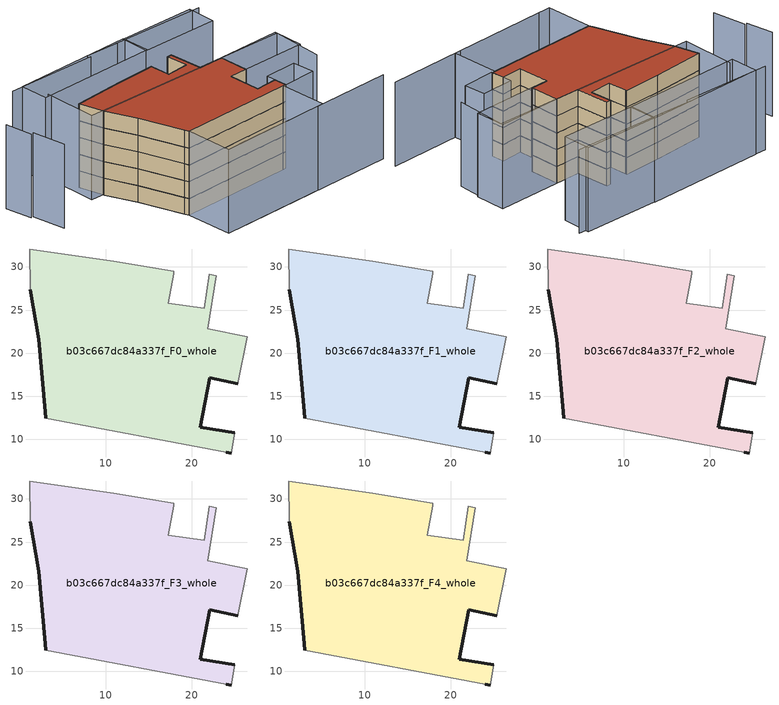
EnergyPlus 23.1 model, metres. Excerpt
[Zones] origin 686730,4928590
b03c667dc84a337f_F0_whole
 floor ground (EU_floor_Construction): 24.55,8.41 24.96,10.77 20.98,11.39 22.07,17.13 25.33,16.45 26.46,21.89 21.86,22.85 22.85,28.98 22.01,29.15 21.44,25.19 17.29,25.78 17.88,29.21 17.92,29.47 10.92,30.67 1.16,32.08 1.25,27.37 2.22,21.61 2.96,13.19 3.02,12.46 24.02,8.5 z0
 wall outside (EU_wall_Construction): 25.33,16.45 22.07,17.13 20.98,11.39 24.96,10.77 / 24.55,8.41 24.02,8.5 / 3.02,12.46 2.96,13.19 2.22,21.61 1.25,27.37 z0:3
 wall adiabatic (EU_wall_Construction): 1.25,27.37 1.16,32.08 10.92,30.67 17.92,29.47 17.88,29.21 17.29,25.78 21.44,25.19 22.01,29.15 22.85,28.98 21.86,22.85 26.46,21.89 25.33,16.45 / 24.96,10.77 24.55,8.41 / 24.02,8.5 3.02,12.46 z0:3
b03c667dc84a337f_F1_whole
 floor to b03c667dc84a337f_F0_whole (EU_floor_Construction): 24.55,8.41 24.96,10.77 20.98,11.39 22.07,17.13 25.33,16.45 26.46,21.89 21.86,22.85 22.85,28.98 22.01,29.15 21.44,25.19 17.29,25.78 17.88,29.21 17.92,29.47 10.92,30.67 1.16,32.08 1.25,27.37 2.22,21.61 2.96,13.19 3.02,12.46 24.02,8.5 z3
 wall outside (EU_wall_Construction): 25.33,16.45 22.07,17.13 20.98,11.39 24.96,10.77 / 24.55,8.41 24.02,8.5 / 3.02,12.46 2.96,13.19 2.22,21.61 1.25,27.37 z3:6
 wall adiabatic (EU_wall_Construction): 1.25,27.37 1.16,32.08 10.92,30.67 17.92,29.47 17.88,29.21 17.29,25.78 21.44,25.19 22.01,29.15 22.85,28.98 21.86,22.85 26.46,21.89 25.33,16.45 / 24.96,10.77 24.55,8.41 / 24.02,8.5 3.02,12.46 z3:6
b03c667dc84a337f_F2_whole
 floor to b03c667dc84a337f_F1_whole (EU_floor_Construction): 24.55,8.41 24.96,10.77 20.98,11.39 22.07,17.13 25.33,16.45 26.46,21.89 21.86,22.85 22.85,28.98 22.01,29.15 21.44,25.19 17.29,25.78 17.88,29.21 17.92,29.47 10.92,30.67 1.16,32.08 1.25,27.37 2.22,21.61 2.96,13.19 3.02,12.46 24.02,8.5 z6
 wall outside (EU_wall_Construction): 25.33,16.45 22.07,17.13 20.98,11.39 24.96,10.77 / 24.55,8.41 24.02,8.5 / 3.02,12.46 2.96,13.19 2.22,21.61 1.25,27.37 z6:9
 wall adiabatic (EU_wall_Construction): 1.25,27.37 1.16,32.08 10.92,30.67 17.92,29.47 17.88,29.21 17.29,25.78 21.44,25.19 22.01,29.15 22.85,28.98 21.86,22.85 26.46,21.89 25.33,16.45 / 24.96,10.77 24.55,8.41 / 24.02,8.5 3.02,12.46 z6:9
b03c667dc84a337f_F3_whole
 floor to b03c667dc84a337f_F2_whole (EU_floor_Construction): 24.55,8.41 24.96,10.77 20.98,11.39 22.07,17.13 25.33,16.45 26.46,21.89 21.86,22.85 22.85,28.98 22.01,29.15 21.44,25.19 17.29,25.78 17.88,29.21 17.92,29.47 10.92,30.67 1.16,32.08 1.25,27.37 2.22,21.61 2.96,13.19 3.02,12.46 24.02,8.5 z9
 wall outside (EU_wall_Construction): 25.33,16.45 22.07,17.13 20.98,11.39 24.96,10.77 / 24.55,8.41 24.02,8.5 / 3.02,12.46 2.96,13.19 2.22,21.61 1.25,27.37 z9:12
 wall adiabatic (EU_wall_Construction): 1.25,27.37 1.16,32.08 10.92,30.67 17.92,29.47 17.88,29.21 17.29,25.78 21.44,25.19 22.01,29.15 22.85,28.98 21.86,22.85 26.46,21.89 25.33,16.45 / 24.96,10.77 24.55,8.41 / 24.02,8.5 3.02,12.46 z9:12
b03c667dc84a337f_F4_whole
 floor to b03c667dc84a337f_F3_whole (EU_floor_Construction): 24.55,8.41 24.96,10.77 20.98,11.39 22.07,17.13 25.33,16.45 26.46,21.89 21.86,22.85 22.85,28.98 22.01,29.15 21.44,25.19 17.29,25.78 17.88,29.21 17.92,29.47 10.92,30.67 1.16,32.08 1.25,27.37 2.22,21.61 2.96,13.19 3.02,12.46 24.02,8.5 z12
 wall outside (EU_wall_Construction): 25.33,16.45 22.07,17.13 20.98,11.39 24.96,10.77 / 24.55,8.41 24.02,8.5 / 3.02,12.46 2.96,13.19 2.22,21.61 1.25,27.37 z12:15
 wall adiabatic (EU_wall_Construction): 1.25,27.37 1.16,32.08 10.92,30.67 17.92,29.47 17.88,29.21 17.29,25.78 21.44,25.19 22.01,29.15 22.85,28.98 21.86,22.85 26.46,21.89 25.33,16.45 / 24.96,10.77 24.55,8.41 / 24.02,8.5 3.02,12.46 z12:15
 roof outside (EU_roof_Construction): 22.85,28.98 21.86,22.85 26.46,21.89 25.33,16.45 22.07,17.13 20.98,11.39 24.96,10.77 24.55,8.41 24.02,8.5 3.02,12.46 2.96,13.19 2.22,21.61 1.25,27.37 1.16,32.08 10.92,30.67 17.92,29.47 17.88,29.21 17.29,25.78 21.44,25.19 22.01,29.15 z15
shading: -10.93,32.71 -11.41,26.5 / -11.03,37.78 -11.42,32.74 / 15.28,39.16 -1.04,43.14 / 38.5,34.08 21.11,38.31 / 21.48,38.22 15.33,39.75 / 3.81,3.49 35.75,-2.56 / 35.52,9.8 38.23,19.43 / 38.15,19.1 -1.04,28.13 / -1.04,28.13 1.2,37.89 / 22.16,33.07 -0.07,37.49 / -0.07,37.49 0.96,42.67 / 0.96,42.67 23.19,38.25 / 23.19,38.25 22.16,33.07 / 37.26,35.01 36.1,29.84 / 36.1,29.84 21.92,33.04 / 21.92,33.04 23.09,38.21 / 23.09,38.21 37.26,35.01 / 3.02,12.46 24.02,8.5 / 24.02,8.5 22.41,-0.03 / 22.41,-0.03 1.42,3.92 / 1.42,3.92 3.02,12.46 / 25.24,12.39 31.24,11.34 / 31.24,11.34 30.53,7.3 / 30.53,7.3 24.53,8.36 / 24.53,8.36 25.24,12.39 / 25.33,16.45 26.46,21.89 / 26.46,21.89 38.25,19.44 / 38.25,19.44 37.12,14 / 37.12,14 25.33,16.45 z0:15
[Building]
EU S2 Campaign: North Axis=0; Terrain=City; Solar Distribution=FullExterior
[Site:Location]
Bologna: Latitude=44.5; Longitude=11.25; Time Zone=1; Elevation=37
[SizingPeriod:WeatherFileDays]
AnnualSizingPeriod: Begin Month=1; Begin Day of Month=1; End Month=12; End Day of Month=31; Day of Week for Start Day=Monday; Use Weather File Daylight Saving Period=No; Use Weather File Rain and Snow Indicators=No
[MATERIAL]
EU_InternalMass_Material: Roughness=MediumRough; Thickness=0.1; Conductivity=1; Density=1800; Specific Heat=900; Thermal Absorptance=0.9; Solar Absorptance=0.7; Visible Absorptance=0.7
[MATERIAL:NOMASS] Roughness=MediumRough; Thermal Absorptance=0.9; Solar Absorptance=0.7; Visible Absorptance=0.7
Name | Thermal Resistance
EU_wall_NoMass | 0.779417
EU_roof_NoMass | 0.435466
EU_floor_NoMass | 0.588222
[CONSTRUCTION]
EU_wall_Construction: EU_wall_NoMass
EU_roof_Construction: EU_roof_NoMass
EU_floor_Construction: EU_floor_NoMass
EU_InternalMass_Construction: EU_InternalMass_Material
[ZONE] Type=1; Multiplier=1; Ceiling Height=autocalculate; Volume=1217.64; Floor Area=autocalculate; Part of Total Floor Area=Yes
b03c667dc84a337f_F0_whole; b03c667dc84a337f_F1_whole; b03c667dc84a337f_F2_whole; b03c667dc84a337f_F3_whole; b03c667dc84a337f_F4_whole
[INTERNALMASS] Construction=EU_InternalMass_Construction; Surface Area=386.822
Name | Zone or ZoneList
b03c667dc84a337f_F0_whole_EU_InternalMass | b03c667dc84a337f_F0_whole
b03c667dc84a337f_F1_whole_EU_InternalMass | b03c667dc84a337f_F1_whole
b03c667dc84a337f_F2_whole_EU_InternalMass | b03c667dc84a337f_F2_whole
b03c667dc84a337f_F3_whole_EU_InternalMass | b03c667dc84a337f_F3_whole
b03c667dc84a337f_F4_whole_EU_InternalMass | b03c667dc84a337f_F4_whole
[OTHEREQUIPMENT] Fuel Type=Electricity; Design Level Calculation Method=Watts/Area; Power per Zone Floor Area=1; Fraction Latent=0; Fraction Radiant=0; Fraction Lost=0; Carbon Dioxide Generation Rate=0; EndUse Subcategory=EU_Step8_InternalGains
Name | Zone or ZoneList or Space or SpaceList | Schedule
EU_Step8_InternalGain_b03c667dc84a337f_F0_whole_f000 | b03c667dc84a337f_F0_whole | EU_Step8_GainSchedule_b03c667dc84a337f_F0_whole_f000
EU_Step8_InternalGain_b03c667dc84a337f_F1_whole_f000 | b03c667dc84a337f_F1_whole | EU_Step8_GainSchedule_b03c667dc84a337f_F1_whole_f000
EU_Step8_InternalGain_b03c667dc84a337f_F2_whole_f000 | b03c667dc84a337f_F2_whole | EU_Step8_GainSchedule_b03c667dc84a337f_F2_whole_f000
EU_Step8_InternalGain_b03c667dc84a337f_F3_whole_f000 | b03c667dc84a337f_F3_whole | EU_Step8_GainSchedule_b03c667dc84a337f_F3_whole_f000
EU_Step8_InternalGain_b03c667dc84a337f_F4_whole_f000 | b03c667dc84a337f_F4_whole | EU_Step8_GainSchedule_b03c667dc84a337f_F4_whole_f000
[ZONEVENTILATION:DESIGNFLOWRATE] Schedule=EU_AlwaysOn; Design Flow Rate Calculation Method=AirChanges/Hour; Air Changes per Hour=0.712058; Ventilation Type=Natural; Fan Pressure Rise=0; Fan Total Efficiency=1; Constant Term Coefficient=1; Temperature Term Coefficient=0; Velocity Term Coefficient=0; Velocity Squared Term Coefficient=0; Minimum Indoor Temperature=-100; Maximum Indoor Temperature=100; Delta Temperature=-100; Minimum Outdoor Temperature=-100; Maximum Outdoor Temperature=100; Maximum Wind Speed=40
Name | Zone or ZoneList or Space or SpaceList
EU_ConstantAir_b03c667dc84a337f_F0_whole | b03c667dc84a337f_F0_whole
EU_ConstantAir_b03c667dc84a337f_F1_whole | b03c667dc84a337f_F1_whole
EU_ConstantAir_b03c667dc84a337f_F2_whole | b03c667dc84a337f_F2_whole
EU_ConstantAir_b03c667dc84a337f_F3_whole | b03c667dc84a337f_F3_whole
EU_ConstantAir_b03c667dc84a337f_F4_whole | b03c667dc84a337f_F4_whole
[HVACTEMPLATE:THERMOSTAT] Constant Heating Setpoint=20; Constant Cooling Setpoint=50
EU_HeatOnly_b03c667dc84a337f_F0_whole; EU_HeatOnly_b03c667dc84a337f_F1_whole; EU_HeatOnly_b03c667dc84a337f_F2_whole; EU_HeatOnly_b03c667dc84a337f_F3_whole; EU_HeatOnly_b03c667dc84a337f_F4_whole
[HVACTEMPLATE:ZONE:IDEALLOADSAIRSYSTEM] System Availability Schedule=EU_AlwaysOn; Maximum Heating Supply Air Temperature=50; Minimum Cooling Supply Air Temperature=13; Maximum Heating Supply Air Humidity Ratio=0.0156; Minimum Cooling Supply Air Humidity Ratio=0.0077; Heating Limit=NoLimit; Cooling Limit=NoLimit; Heating Availability Schedule=EU_AlwaysOn; Cooling Availability Schedule=EU_CoolingOff; Dehumidification Control Type=ConstantSensibleHeatRatio; Cooling Sensible Heat Ratio=0.7; Dehumidification Setpoint=60; Humidification Control Type=None; Humidification Setpoint=30; Outdoor Air Method=None; Outdoor Air Flow Rate per Person=0.00944; Outdoor Air Flow Rate per Zone Floor Area=0; Outdoor Air Flow Rate per Zone=0; Demand Controlled Ventilation Type=None; Outdoor Air Economizer Type=NoEconomizer; Heat Recovery Type=None; Sensible Heat Recovery Effectiveness=0.7; Latent Heat Recovery Effectiveness=0.65
Name | Template Thermostat
b03c667dc84a337f_F0_whole | EU_HeatOnly_b03c667dc84a337f_F0_whole
b03c667dc84a337f_F1_whole | EU_HeatOnly_b03c667dc84a337f_F1_whole
b03c667dc84a337f_F2_whole | EU_HeatOnly_b03c667dc84a337f_F2_whole
b03c667dc84a337f_F3_whole | EU_HeatOnly_b03c667dc84a337f_F3_whole
b03c667dc84a337f_F4_whole | EU_HeatOnly_b03c667dc84a337f_F4_whole
[SIZING:ZONE] Zone Cooling Design Supply Air Temperature Input Method=SupplyAirTemperature; Zone Cooling Design Supply Air Temperature=13; Zone Heating Design Supply Air Temperature Input Method=SupplyAirTemperature; Zone Heating Design Supply Air Temperature=50; Zone Cooling Design Supply Air Humidity Ratio=0.008; Zone Heating Design Supply Air Humidity Ratio=0.008; Cooling Design Air Flow Method=DesignDay; Cooling Design Air Flow Rate=0; Cooling Minimum Air Flow per Zone Floor Area=0.000762; Cooling Minimum Air Flow=0; Cooling Minimum Air Flow Fraction=0.2; Heating Design Air Flow Method=DesignDay; Heating Design Air Flow Rate=0; Heating Maximum Air Flow per Zone Floor Area=0.002032; Heating Maximum Air Flow=0.141576; Heating Maximum Air Flow Fraction=0.3; Account for Dedicated Outdoor Air System=No; Dedicated Outdoor Air System Control Strategy=NeutralSupplyAir; Dedicated Outdoor Air Low Setpoint Temperature for Design=autosize; Dedicated Outdoor Air High Setpoint Temperature for Design=autosize; Zone Load Sizing Method=Sensible Load Only No Latent Load; Zone Latent Cooling Design Supply Air Humidity Ratio Input Method=HumidityRatioDifference; Zone Cooling Design Supply Air Humidity Ratio Difference=0.005; Zone Latent Heating Design Supply Air Humidity Ratio Input Method=HumidityRatioDifference; Zone Humidification Design Supply Air Humidity Ratio Difference=0.005
b03c667dc84a337f_F0_whole; b03c667dc84a337f_F1_whole; b03c667dc84a337f_F2_whole; b03c667dc84a337f_F3_whole; b03c667dc84a337f_F4_whole
[SCHEDULE:CONSTANT]
Name | Hourly Value
EU_AlwaysOn | 1
EU_CoolingOff | 0
[SCHEDULE:FILE] Column Number=1; Rows to Skip at Top=0; Number of Hours of Data=8760; Column Separator=Comma; Interpolate to Timestep=No; Minutes per Item=60; Adjust Schedule for Daylight Savings=Yes
Name | File
EU_Step8_GainSchedule_b03c667dc84a337f_F0_whole_f000 | ../../schedules/b03c667dc84a337f/b03c667dc84a337f_F0_whole_f000_gain.csv
EU_Step8_GainSchedule_b03c667dc84a337f_F1_whole_f000 | ../../schedules/b03c667dc84a337f/b03c667dc84a337f_F1_whole_f000_gain.csv
EU_Step8_GainSchedule_b03c667dc84a337f_F2_whole_f000 | ../../schedules/b03c667dc84a337f/b03c667dc84a337f_F2_whole_f000_gain.csv
EU_Step8_GainSchedule_b03c667dc84a337f_F3_whole_f000 | ../../schedules/b03c667dc84a337f/b03c667dc84a337f_F3_whole_f000_gain.csv
EU_Step8_GainSchedule_b03c667dc84a337f_F4_whole_f000 | ../../schedules/b03c667dc84a337f/b03c667dc84a337f_F4_whole_f000_gain.csv
